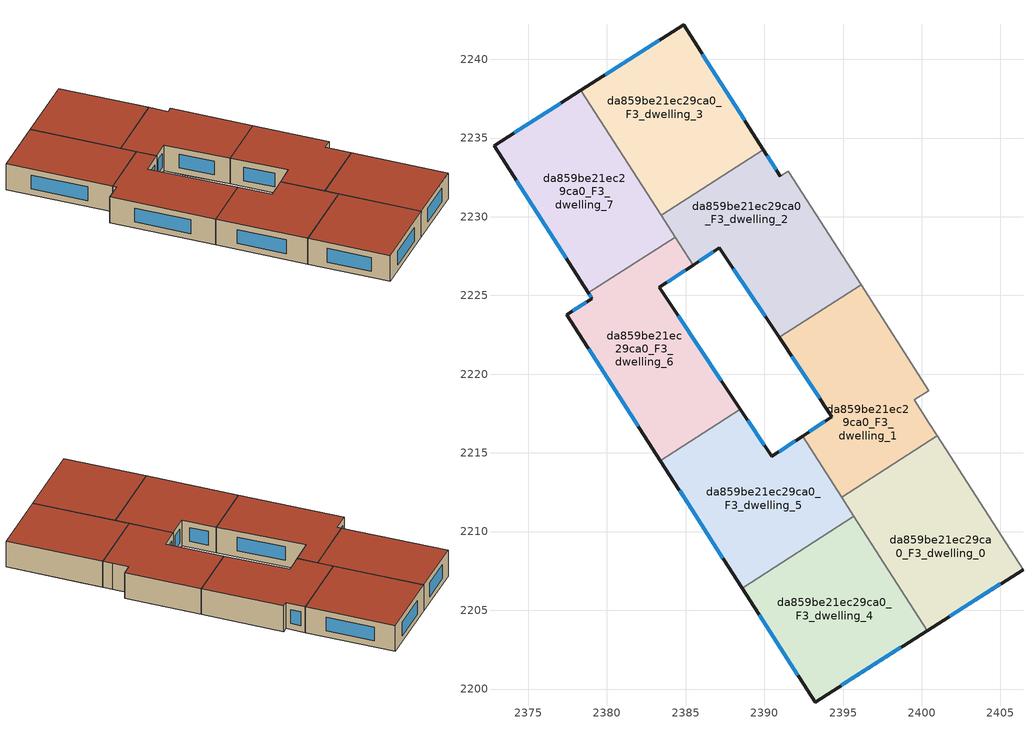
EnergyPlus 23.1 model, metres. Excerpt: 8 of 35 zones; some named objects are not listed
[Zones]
da859be21ec29ca0_F3_dwelling_0
 floor to da859be21ec29ca0_F2_dwelling_0 (EU_floor_Construction): 2402.08,2214.38 2406.43,2207.59 2400.34,2203.71 2396,2210.48 z9
 floor to da859be21ec29ca0_F2_dwelling_1 (EU_floor_Construction): 2400.99,2216.07 2402.08,2214.38 2396,2210.48 2394.92,2212.18 z9
 wall outside (EU_wall_Construction): 2400.34,2203.71 2406.43,2207.59 z9:12
 wall to da859be21ec29ca0_F3_dwelling_1 (EU_wall_Construction): 2400.99,2216.07 2394.92,2212.18 z9:12
 wall adiabatic (EU_wall_Construction): 2406.43,2207.59 2400.99,2216.07 z9:12
 wall to da859be21ec29ca0_F3_dwelling_4 (EU_wall_Construction): 2395.69,2210.97 2400.34,2203.71 z9:12
 wall to da859be21ec29ca0_F3_dwelling_5 (EU_wall_Construction): 2394.92,2212.18 2395.69,2210.97 z9:12
 window (EU_Window_Construction): 2401.77,2204.62 2405,2206.68 z9.7:11.3
 roof outside (EU_roof_Construction): 2406.43,2207.59 2400.99,2216.07 2394.92,2212.18 2400.34,2203.71 z12
da859be21ec29ca0_F3_dwelling_1
 floor to da859be21ec29ca0_F2_dwelling_1 (EU_floor_Construction): 2398.7,2221.68 2400.45,2218.96 2399.53,2218.37 2400.45,2216.92 2400.99,2216.07 2394.92,2212.18 2392.43,2216.06 2394.29,2217.29 2393.56,2218.39 z9
 floor to da859be21ec29ca0_F2_dwelling_2 (EU_floor_Construction): 2396.15,2225.67 2398.7,2221.68 2393.56,2218.39 2390.94,2222.33 z9
 wall outside (EU_wall_Construction): 2390.94,2222.33 2394.29,2217.29 2392.43,2216.06 z9:12
 wall adiabatic (EU_wall_Construction): 2400.99,2216.07 2400.45,2216.92 2399.53,2218.37 2400.45,2218.96 2396.15,2225.67 z9:12
 wall to da859be21ec29ca0_F3_dwelling_2 (EU_wall_Construction): 2396.15,2225.67 2390.94,2222.33 z9:12
 wall to da859be21ec29ca0_F3_dwelling_5 (EU_wall_Construction): 2392.43,2216.06 2394.92,2212.18 z9:12
 window (EU_Window_Construction): 2393.85,2217.01 2392.87,2216.35 / 2391.73,2221.15 2393.5,2218.48 z9.7:11.3
 roof outside (EU_roof_Construction): 2400.99,2216.07 2400.45,2216.92 2399.53,2218.37 2400.45,2218.96 2396.15,2225.67 2390.94,2222.33 2394.29,2217.29 2392.43,2216.06 2394.92,2212.18 z12
da859be21ec29ca0_F3_dwelling_2
 floor to da859be21ec29ca0_F2_dwelling_2 (EU_floor_Construction): 2393.63,2229.6 2396.15,2225.67 2390.94,2222.33 2388.36,2226.22 z9
 floor to da859be21ec29ca0_F2_dwelling_3 (EU_floor_Construction): 2391.52,2232.89 2393.63,2229.6 2388.36,2226.22 2387.15,2228.04 2385.47,2226.93 2383.44,2230.1 2389.94,2234.26 2391.02,2232.58 z9
 wall outside (EU_wall_Construction): 2385.47,2226.93 2387.15,2228.04 2390.94,2222.33 / 2391.02,2232.58 2389.94,2234.26 z9:12
 wall to da859be21ec29ca0_F3_dwelling_3 (EU_wall_Construction): 2389.94,2234.26 2383.44,2230.1 z9:12
 wall adiabatic (EU_wall_Construction): 2396.15,2225.67 2391.52,2232.89 2391.02,2232.58 z9:12
 wall to da859be21ec29ca0_F3_dwelling_6 (EU_wall_Construction): 2384.33,2228.7 2385.47,2226.93 z9:12
 wall to da859be21ec29ca0_F3_dwelling_7 (EU_wall_Construction): 2383.44,2230.1 2384.33,2228.7 z9:12
 window (EU_Window_Construction): 2385.86,2227.19 2386.75,2227.77 / 2390.77,2232.97 2390.19,2233.87 / 2388.04,2226.7 2390.05,2223.67 z9.7:11.3
 roof outside (EU_roof_Construction): 2396.15,2225.67 2391.52,2232.89 2391.02,2232.58 2389.94,2234.26 2383.44,2230.1 2385.47,2226.93 2387.15,2228.04 2390.94,2222.33 z12
da859be21ec29ca0_F3_dwelling_3
 floor to da859be21ec29ca0_F2_dwelling_3 (EU_floor_Construction): 2388.92,2235.85 2389.94,2234.26 2383.44,2230.1 2382.42,2231.68 z9
 floor to da859be21ec29ca0_F2_dwelling_4 (EU_floor_Construction): 2384.87,2242.18 2388.92,2235.85 2382.42,2231.68 2378.35,2238.03 z9
 wall outside (EU_wall_Construction): 2389.94,2234.26 2384.87,2242.18 2378.35,2238.03 z9:12
 wall to da859be21ec29ca0_F3_dwelling_7 (EU_wall_Construction): 2378.35,2238.03 2383.44,2230.1 z9:12
 window (EU_Window_Construction): 2383.34,2241.21 2379.88,2239.01 / 2388.75,2236.12 2386.06,2240.32 z9.7:11.3
 roof outside (EU_roof_Construction): 2389.94,2234.26 2384.87,2242.18 2378.35,2238.03 2383.44,2230.1 z12
da859be21ec29ca0_F3_dwelling_4
 floor to da859be21ec29ca0_F2_dwelling_5 (EU_floor_Construction): 2395.69,2210.97 2400.34,2203.71 2393.22,2199.17 2388.59,2206.42 z9
 wall outside (EU_wall_Construction): 2388.59,2206.42 2393.22,2199.17 2400.34,2203.71 z9:12
 wall to da859be21ec29ca0_F3_dwelling_5 (EU_wall_Construction): 2395.69,2210.97 2388.59,2206.42 z9:12
 window (EU_Window_Construction): 2394.9,2200.24 2398.67,2202.64 / 2389.67,2204.71 2392.14,2200.87 z9.7:11.3
 roof outside (EU_roof_Construction): 2400.34,2203.71 2395.69,2210.97 2388.59,2206.42 2393.22,2199.17 z12
da859be21ec29ca0_F3_dwelling_5
 floor to da859be21ec29ca0_F2_dwelling_6 (EU_floor_Construction): 2392.43,2216.06 2395.69,2210.97 2388.59,2206.42 2383.4,2214.51 2388.48,2217.77 2390.48,2214.78 z9
 wall outside (EU_wall_Construction): 2392.43,2216.06 2390.48,2214.78 2388.48,2217.77 / 2383.4,2214.51 2388.59,2206.42 z9:12
 wall to da859be21ec29ca0_F3_dwelling_6 (EU_wall_Construction): 2388.48,2217.77 2383.4,2214.51 z9:12
 window (EU_Window_Construction): 2391.97,2215.76 2390.93,2215.08 / 2384.62,2212.61 2387.37,2208.32 / 2390.01,2215.48 2388.95,2217.07 z9.7:11.3
 roof outside (EU_roof_Construction): 2395.69,2210.97 2392.43,2216.06 2390.48,2214.78 2388.48,2217.77 2383.4,2214.51 2388.59,2206.42 z12
da859be21ec29ca0_F3_dwelling_6
 floor to da859be21ec29ca0_F2_dwelling_7 (EU_floor_Construction): 2385.47,2226.93 2383.34,2225.52 2388.48,2217.77 2383.4,2214.51 2377.46,2223.78 2379.04,2224.8 2378.81,2225.17 2384.33,2228.7 z9
 wall outside (EU_wall_Construction): 2388.48,2217.77 2383.34,2225.52 2385.47,2226.93 / 2378.81,2225.17 2379.04,2224.8 2377.46,2223.78 2383.4,2214.51 z9:12
 wall to da859be21ec29ca0_F3_dwelling_7 (EU_wall_Construction): 2384.33,2228.7 2378.81,2225.17 z9:12
 window (EU_Window_Construction): 2383.84,2225.85 2384.97,2226.59 / 2387.27,2219.59 2384.54,2223.7 / 2378.85,2221.61 2382,2216.69 / 2378.67,2224.56 2377.83,2224.02 / 2378.87,2225.08 2378.99,2224.89 z9.7:11.3
 roof outside (EU_roof_Construction): 2388.48,2217.77 2383.34,2225.52 2385.47,2226.93 2384.33,2228.7 2378.81,2225.17 2379.04,2224.8 2377.46,2223.78 2383.4,2214.51 z12
da859be21ec29ca0_F3_dwelling_7
 floor to da859be21ec29ca0_F2_dwelling_8 (EU_floor_Construction): 2378.35,2238.03 2384.33,2228.7 2378.81,2225.17 2372.83,2234.52 z9
 wall outside (EU_wall_Construction): 2378.35,2238.03 2372.83,2234.52 2378.81,2225.17 z9:12
 window (EU_Window_Construction): 2374.23,2232.32 2377.41,2227.36 / 2377.06,2237.21 2374.13,2235.34 z9.7:11.3
 roof outside (EU_roof_Construction): 2384.33,2228.7 2378.35,2238.03 2372.83,2234.52 2378.81,2225.17 z12
[Building]
EU S2 Campaign: North Axis=0; Terrain=City; Solar Distribution=FullExterior
[Site:Location]
Budapest.Ferenc.Liszt.Intl.AP: Latitude=47.437; Longitude=19.256; Time Zone=1; Elevation=185
[SizingPeriod:WeatherFileDays]
AnnualSizingPeriod: Begin Month=1; Begin Day of Month=1; End Month=12; End Day of Month=31; Day of Week for Start Day=Monday; Use Weather File Daylight Saving Period=No; Use Weather File Rain and Snow Indicators=No
[MATERIAL]
EU_InternalMass_Material: Roughness=MediumRough; Thickness=0.1; Conductivity=1; Density=1800; Specific Heat=900; Thermal Absorptance=0.9; Solar Absorptance=0.7; Visible Absorptance=0.7
[MATERIAL:NOMASS] Roughness=MediumRough; Thermal Absorptance=0.9; Solar Absorptance=0.7; Visible Absorptance=0.7
Name | Thermal Resistance
EU_wall_NoMass | 0.832559
EU_roof_NoMass | 1.39638
EU_floor_NoMass | 0.872794
[WINDOWMATERIAL:SIMPLEGLAZINGSYSTEM]
EU_Window_SimpleGlazing: UFactor=2.79869; Solar Heat Gain Coefficient=0.75; Visible Transmittance=0.75
[CONSTRUCTION]
EU_wall_Construction: EU_wall_NoMass
EU_roof_Construction: EU_roof_NoMass
EU_floor_Construction: EU_floor_NoMass
EU_Window_Construction: EU_Window_SimpleGlazing
EU_InternalMass_Construction: EU_InternalMass_Material
[ZONE] Type=1; Multiplier=1; Ceiling Height=autocalculate; Floor Area=autocalculate; Part of Total Floor Area=Yes
Name | Volume
da859be21ec29ca0_F3_dwelling_0 | 218.041
da859be21ec29ca0_F3_dwelling_1 | 218.038
da859be21ec29ca0_F3_dwelling_2 | 218.026
da859be21ec29ca0_F3_dwelling_3; da859be21ec29ca0_F3_dwelling_7 | 218.037
da859be21ec29ca0_F3_dwelling_4; da859be21ec29ca0_F3_dwelling_5 | 218.046
da859be21ec29ca0_F3_dwelling_6 | 218.025
[INTERNALMASS] Construction=EU_InternalMass_Construction
Name | Zone or ZoneList | Surface Area
da859be21ec29ca0_F3_dwelling_0_EU_InternalMass | da859be21ec29ca0_F3_dwelling_0 | 72.6803
da859be21ec29ca0_F3_dwelling_1_EU_InternalMass | da859be21ec29ca0_F3_dwelling_1 | 72.6792
da859be21ec29ca0_F3_dwelling_2_EU_InternalMass | da859be21ec29ca0_F3_dwelling_2 | 72.6755
da859be21ec29ca0_F3_dwelling_3_EU_InternalMass | da859be21ec29ca0_F3_dwelling_3 | 72.679
da859be21ec29ca0_F3_dwelling_4_EU_InternalMass | da859be21ec29ca0_F3_dwelling_4 | 72.6819
da859be21ec29ca0_F3_dwelling_5_EU_InternalMass | da859be21ec29ca0_F3_dwelling_5 | 72.6819
da859be21ec29ca0_F3_dwelling_6_EU_InternalMass | da859be21ec29ca0_F3_dwelling_6 | 72.6752
da859be21ec29ca0_F3_dwelling_7_EU_InternalMass | da859be21ec29ca0_F3_dwelling_7 | 72.679
[OTHEREQUIPMENT] Fuel Type=Electricity; Design Level Calculation Method=Watts/Area; Power per Zone Floor Area=1; Fraction Latent=0; Fraction Radiant=0; Fraction Lost=0; Carbon Dioxide Generation Rate=0; EndUse Subcategory=EU_Step8_InternalGains
Name | Zone or ZoneList or Space or SpaceList | Schedule
EU_Step8_InternalGain_da859be21ec29ca0_F3_dwelling_0_f000 | da859be21ec29ca0_F3_dwelling_0 | EU_Step8_GainSchedule_da859be21ec29ca0_F3_dwelling_0_f000
EU_Step8_InternalGain_da859be21ec29ca0_F3_dwelling_1_f000 | da859be21ec29ca0_F3_dwelling_1 | EU_Step8_GainSchedule_da859be21ec29ca0_F3_dwelling_1_f000
EU_Step8_InternalGain_da859be21ec29ca0_F3_dwelling_2_f000 | da859be21ec29ca0_F3_dwelling_2 | EU_Step8_GainSchedule_da859be21ec29ca0_F3_dwelling_2_f000
EU_Step8_InternalGain_da859be21ec29ca0_F3_dwelling_3_f000 | da859be21ec29ca0_F3_dwelling_3 | EU_Step8_GainSchedule_da859be21ec29ca0_F3_dwelling_3_f000
EU_Step8_InternalGain_da859be21ec29ca0_F3_dwelling_4_f000 | da859be21ec29ca0_F3_dwelling_4 | EU_Step8_GainSchedule_da859be21ec29ca0_F3_dwelling_4_f000
EU_Step8_InternalGain_da859be21ec29ca0_F3_dwelling_5_f000 | da859be21ec29ca0_F3_dwelling_5 | EU_Step8_GainSchedule_da859be21ec29ca0_F3_dwelling_5_f000
EU_Step8_InternalGain_da859be21ec29ca0_F3_dwelling_6_f000 | da859be21ec29ca0_F3_dwelling_6 | EU_Step8_GainSchedule_da859be21ec29ca0_F3_dwelling_6_f000
EU_Step8_InternalGain_da859be21ec29ca0_F3_dwelling_7_f000 | da859be21ec29ca0_F3_dwelling_7 | EU_Step8_GainSchedule_da859be21ec29ca0_F3_dwelling_7_f000
[ZONEVENTILATION:DESIGNFLOWRATE] Schedule=EU_AlwaysOn; Design Flow Rate Calculation Method=AirChanges/Hour; Air Changes per Hour=0.475469; Ventilation Type=Natural; Fan Pressure Rise=0; Fan Total Efficiency=1; Constant Term Coefficient=1; Temperature Term Coefficient=0; Velocity Term Coefficient=0; Velocity Squared Term Coefficient=0; Minimum Indoor Temperature=-100; Maximum Indoor Temperature=100; Delta Temperature=-100; Minimum Outdoor Temperature=-100; Maximum Outdoor Temperature=100; Maximum Wind Speed=40
Name | Zone or ZoneList or Space or SpaceList
EU_ConstantAir_da859be21ec29ca0_F3_dwelling_0 | da859be21ec29ca0_F3_dwelling_0
EU_ConstantAir_da859be21ec29ca0_F3_dwelling_1 | da859be21ec29ca0_F3_dwelling_1
EU_ConstantAir_da859be21ec29ca0_F3_dwelling_2 | da859be21ec29ca0_F3_dwelling_2
EU_ConstantAir_da859be21ec29ca0_F3_dwelling_3 | da859be21ec29ca0_F3_dwelling_3
EU_ConstantAir_da859be21ec29ca0_F3_dwelling_4 | da859be21ec29ca0_F3_dwelling_4
EU_ConstantAir_da859be21ec29ca0_F3_dwelling_5 | da859be21ec29ca0_F3_dwelling_5
EU_ConstantAir_da859be21ec29ca0_F3_dwelling_6 | da859be21ec29ca0_F3_dwelling_6
EU_ConstantAir_da859be21ec29ca0_F3_dwelling_7 | da859be21ec29ca0_F3_dwelling_7
[HVACTEMPLATE:ZONE:IDEALLOADSAIRSYSTEM] System Availability Schedule=EU_AlwaysOn; Maximum Heating Supply Air Temperature=50; Minimum Cooling Supply Air Temperature=13; Maximum Heating Supply Air Humidity Ratio=0.0156; Minimum Cooling Supply Air Humidity Ratio=0.0077; Heating Limit=NoLimit; Cooling Limit=NoLimit; Heating Availability Schedule=EU_AlwaysOn; Cooling Availability Schedule=EU_CoolingOff; Dehumidification Control Type=ConstantSensibleHeatRatio; Cooling Sensible Heat Ratio=0.7; Dehumidification Setpoint=60; Humidification Control Type=None; Humidification Setpoint=30; Outdoor Air Method=None; Outdoor Air Flow Rate per Person=0.00944; Outdoor Air Flow Rate per Zone Floor Area=0; Outdoor Air Flow Rate per Zone=0; Demand Controlled Ventilation Type=None; Outdoor Air Economizer Type=NoEconomizer; Heat Recovery Type=None; Sensible Heat Recovery Effectiveness=0.7; Latent Heat Recovery Effectiveness=0.65
Name | Template Thermostat
da859be21ec29ca0_F3_dwelling_0 | EU_HeatOnly_da859be21ec29ca0_F3_dwelling_0
da859be21ec29ca0_F3_dwelling_1 | EU_HeatOnly_da859be21ec29ca0_F3_dwelling_1
da859be21ec29ca0_F3_dwelling_2 | EU_HeatOnly_da859be21ec29ca0_F3_dwelling_2
da859be21ec29ca0_F3_dwelling_3 | EU_HeatOnly_da859be21ec29ca0_F3_dwelling_3
da859be21ec29ca0_F3_dwelling_4 | EU_HeatOnly_da859be21ec29ca0_F3_dwelling_4
da859be21ec29ca0_F3_dwelling_5 | EU_HeatOnly_da859be21ec29ca0_F3_dwelling_5
da859be21ec29ca0_F3_dwelling_6 | EU_HeatOnly_da859be21ec29ca0_F3_dwelling_6
da859be21ec29ca0_F3_dwelling_7 | EU_HeatOnly_da859be21ec29ca0_F3_dwelling_7
[SIZING:ZONE] Zone Cooling Design Supply Air Temperature Input Method=SupplyAirTemperature; Zone Cooling Design Supply Air Temperature=13; Zone Heating Design Supply Air Temperature Input Method=SupplyAirTemperature; Zone Heating Design Supply Air Temperature=50; Zone Cooling Design Supply Air Humidity Ratio=0.008; Zone Heating Design Supply Air Humidity Ratio=0.008; Cooling Design Air Flow Method=DesignDay; Cooling Design Air Flow Rate=0; Cooling Minimum Air Flow per Zone Floor Area=0.000762; Cooling Minimum Air Flow=0; Cooling Minimum Air Flow Fraction=0.2; Heating Design Air Flow Method=DesignDay; Heating Design Air Flow Rate=0; Heating Maximum Air Flow per Zone Floor Area=0.002032; Heating Maximum Air Flow=0.141576; Heating Maximum Air Flow Fraction=0.3; Account for Dedicated Outdoor Air System=No; Dedicated Outdoor Air System Control Strategy=NeutralSupplyAir; Dedicated Outdoor Air Low Setpoint Temperature for Design=autosize; Dedicated Outdoor Air High Setpoint Temperature for Design=autosize; Zone Load Sizing Method=Sensible Load Only No Latent Load; Zone Latent Cooling Design Supply Air Humidity Ratio Input Method=HumidityRatioDifference; Zone Cooling Design Supply Air Humidity Ratio Difference=0.005; Zone Latent Heating Design Supply Air Humidity Ratio Input Method=HumidityRatioDifference; Zone Humidification Design Supply Air Humidity Ratio Difference=0.005
da859be21ec29ca0_F3_dwelling_0; da859be21ec29ca0_F3_dwelling_1; da859be21ec29ca0_F3_dwelling_2; da859be21ec29ca0_F3_dwelling_3; da859be21ec29ca0_F3_dwelling_4; da859be21ec29ca0_F3_dwelling_5; da859be21ec29ca0_F3_dwelling_6; da859be21ec29ca0_F3_dwelling_7
[SCHEDULE:CONSTANT]
Name | Hourly Value
EU_AlwaysOn | 1
EU_CoolingOff | 0
[SCHEDULE:FILE] Column Number=1; Rows to Skip at Top=0; Number of Hours of Data=8760; Column Separator=Comma; Interpolate to Timestep=No; Minutes per Item=60; Adjust Schedule for Daylight Savings=Yes
Name | File
EU_Step8_GainSchedule_da859be21ec29ca0_F3_dwelling_0_f000 | ../../schedules/da859be21ec29ca0/da859be21ec29ca0_F3_dwelling_0_f000_gain.csv
EU_Step8_GainSchedule_da859be21ec29ca0_F3_dwelling_1_f000 | ../../schedules/da859be21ec29ca0/da859be21ec29ca0_F3_dwelling_1_f000_gain.csv
EU_Step8_GainSchedule_da859be21ec29ca0_F3_dwelling_2_f000 | ../../schedules/da859be21ec29ca0/da859be21ec29ca0_F3_dwelling_2_f000_gain.csv
EU_Step8_GainSchedule_da859be21ec29ca0_F3_dwelling_3_f000 | ../../schedules/da859be21ec29ca0/da859be21ec29ca0_F3_dwelling_3_f000_gain.csv
EU_Step8_GainSchedule_da859be21ec29ca0_F3_dwelling_4_f000 | ../../schedules/da859be21ec29ca0/da859be21ec29ca0_F3_dwelling_4_f000_gain.csv
EU_Step8_GainSchedule_da859be21ec29ca0_F3_dwelling_5_f000 | ../../schedules/da859be21ec29ca0/da859be21ec29ca0_F3_dwelling_5_f000_gain.csv
EU_Step8_GainSchedule_da859be21ec29ca0_F3_dwelling_6_f000 | ../../schedules/da859be21ec29ca0/da859be21ec29ca0_F3_dwelling_6_f000_gain.csv
EU_Step8_GainSchedule_da859be21ec29ca0_F3_dwelling_7_f000 | ../../schedules/da859be21ec29ca0/da859be21ec29ca0_F3_dwelling_7_f000_gain.csv
